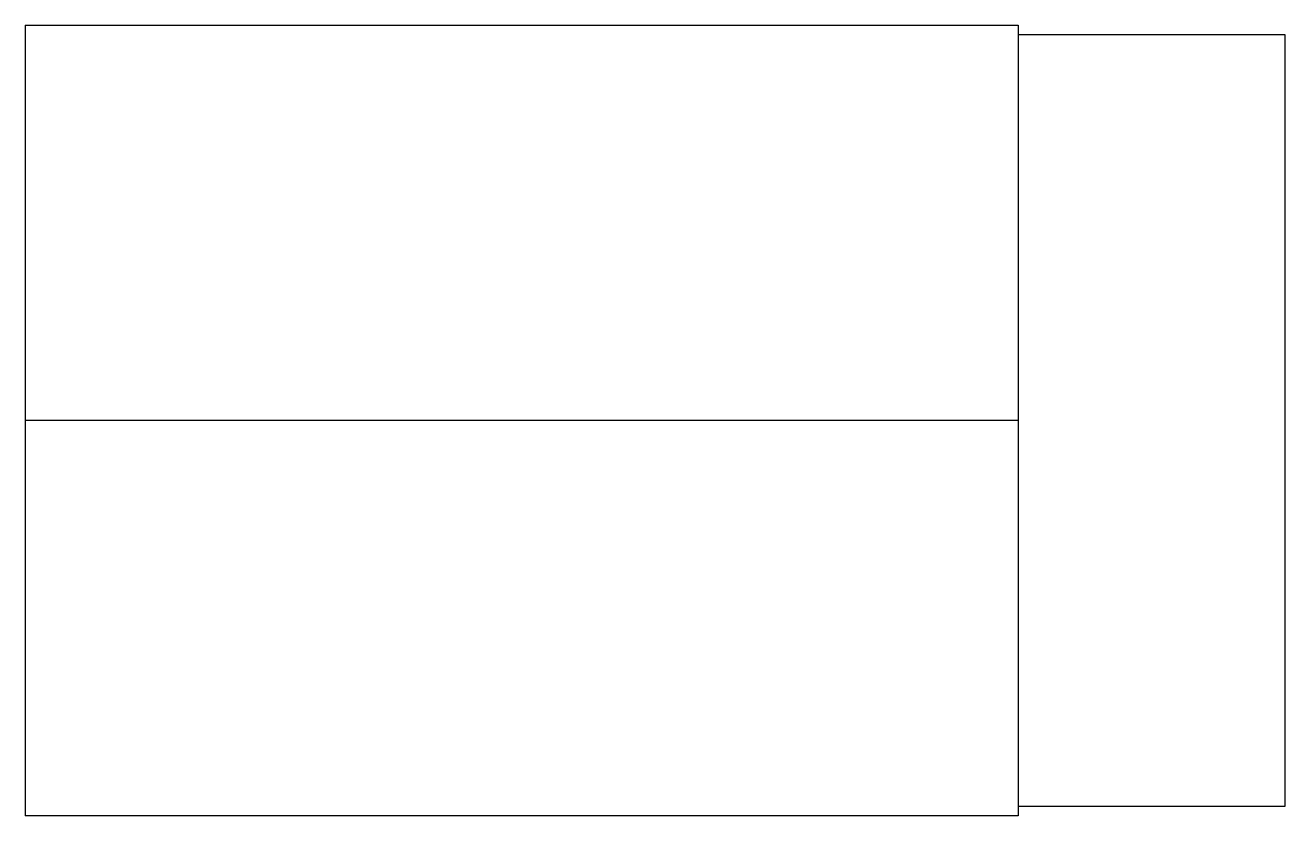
# Model space of a CAD drawing. Extents: x 0 to 1.37, y -0.43 to 0.43.
import ezdxf

# ---------------------------------------------------------------- set-up
doc = ezdxf.new("R2010")
doc.units = 0
doc.header["$LTSCALE"] = 0.375
doc.layers.get('0').update_dxf_attribs({"color": 155, "linetype": 'CONTINUOUS'})

msp = doc.modelspace()

# ---------------------------------------------------------------- linework, layer by layer
at = {"color": 0, "linetype": 'BYBLOCK'}
for p, q in [((0, 0.43), (1.08, 0.43)), ((0, 0.43), (0, -0.43)), ((1.08, 0.43), (1.08, -0.43)), ((1.08, 0.42), (1.37, 0.42)), ((1.37, 0.42), (1.37, -0.42)), ((1.08, 0), (0, 0)), ((1.37, -0.42), (1.08, -0.42)), ((1.08, -0.43), (0, -0.43))]:
    msp.add_line(p, q, dxfattribs=at)

doc.saveas('drawing.dxf')
